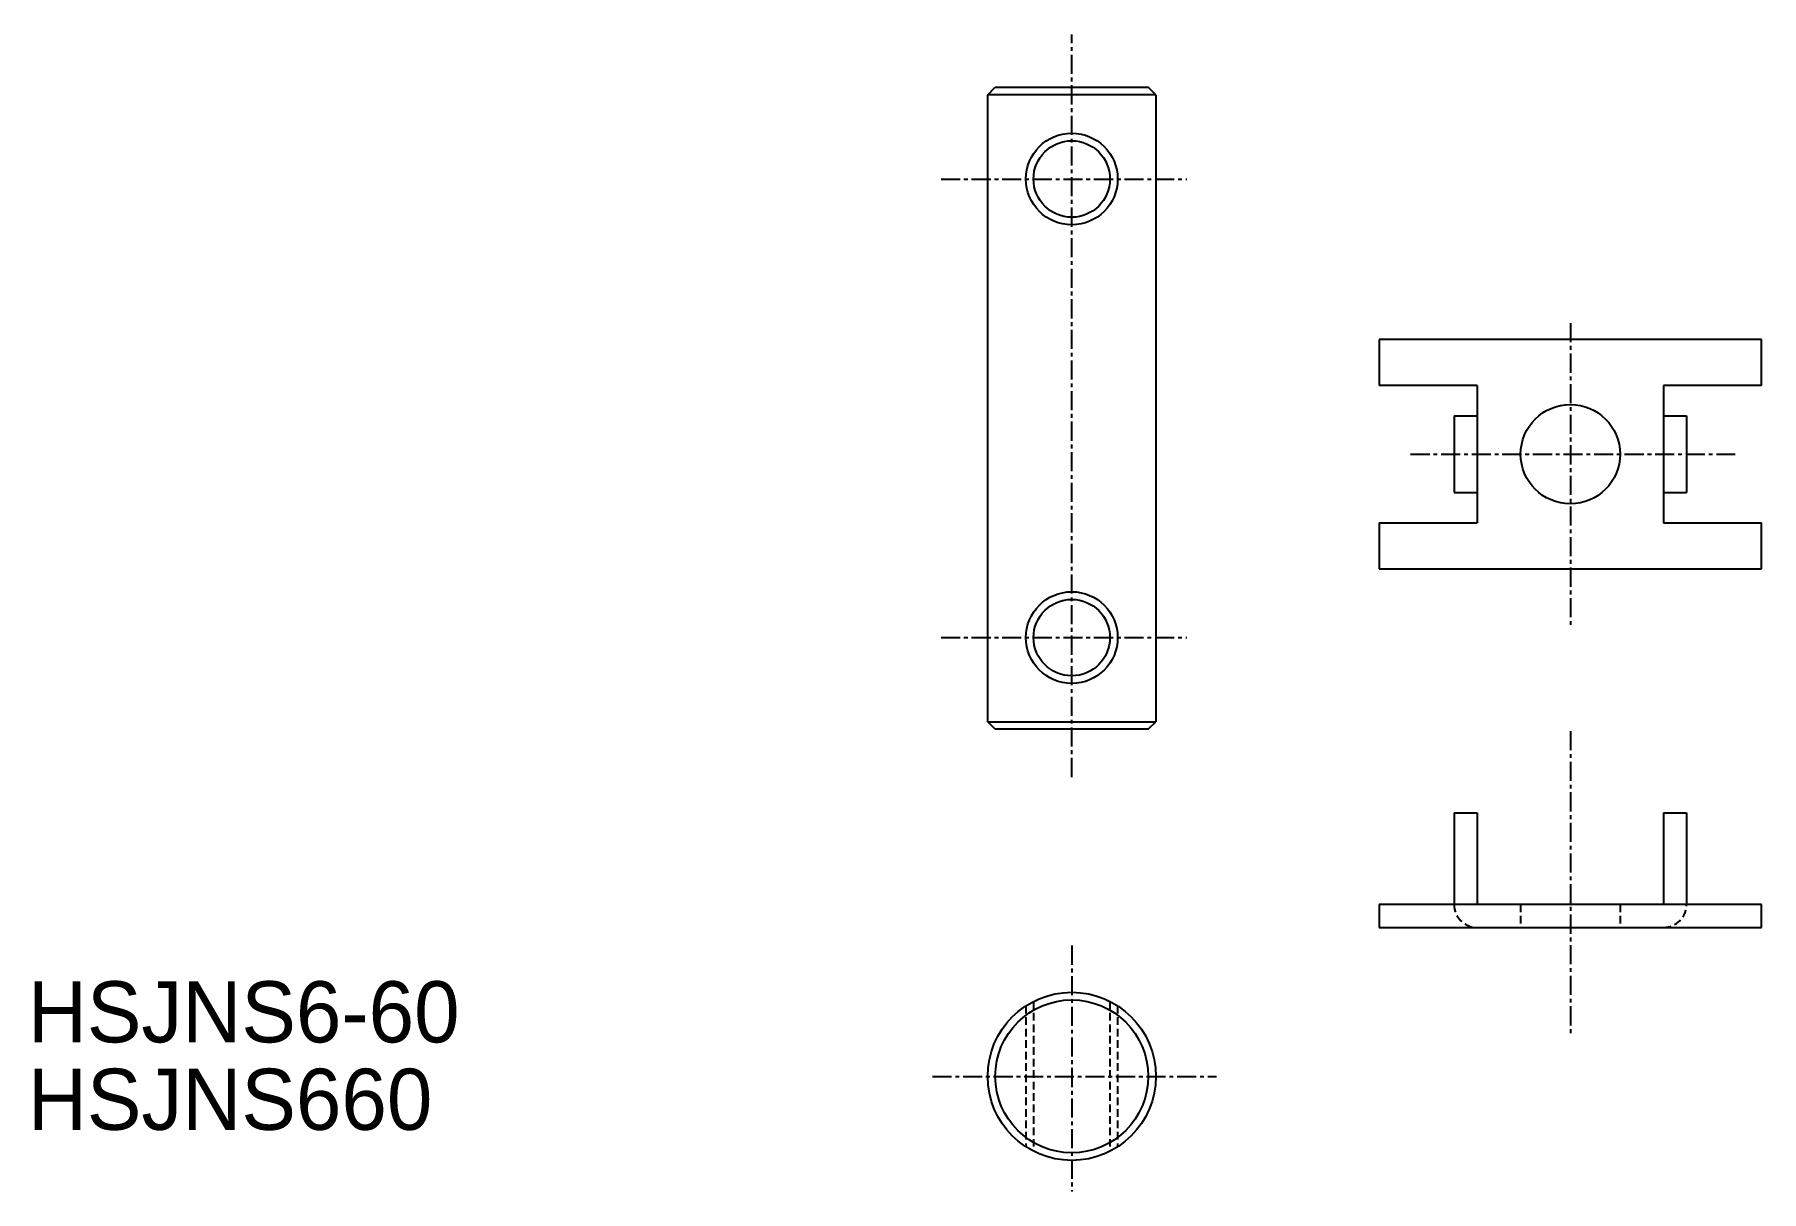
# Model space of a CAD drawing. Extents: x 0 to 113, y 5 to 81.
import ezdxf

# ---------------------------------------------------------------- set-up
doc = ezdxf.new("R2010")
doc.units = 0
doc.linetypes.add('CENTER', pattern=[2, 1.25, -0.25, 0.25, -0.25])
doc.linetypes.add('DASHED', pattern=[0.75, 0.5, -0.25])
doc.layers.get('0').update_dxf_attribs({"linetype": 'CONTINUOUS'})
doc.layers.add('CENTER', color=1, linetype='CENTER')

msp = doc.modelspace()

# ---------------------------------------------------------------- linework, layer by layer
at = {"linetype": 'CONTINUOUS'}
for p, q in [((62.78, 76.98), (63.28, 77.48)), ((73.78, 76.98), (62.78, 76.98)), ((62.78, 35.98), (62.78, 76.98)), ((63.28, 77.48), (73.28, 77.48)), ((73.78, 76.98), (73.28, 77.48)), ((73.78, 76.98), (73.78, 35.98)), ((113.39, 60.98), (88.39, 60.98)), ((88.39, 60.98), (88.39, 57.98)), ((113.39, 57.98), (113.39, 60.98)), ((94.79, 57.98), (88.39, 57.98)), ((113.39, 57.98), (106.99, 57.98)), ((88.39, 48.98), (94.79, 48.98)), ((88.39, 48.98), (88.39, 45.98)), ((106.99, 48.98), (113.39, 48.98)), ((113.39, 45.98), (113.39, 48.98)), ((88.39, 45.98), (113.39, 45.98)), ((62.78, 35.98), (73.78, 35.98)), ((63.28, 35.48), (62.78, 35.98)), ((73.28, 35.48), (63.28, 35.48)), ((73.28, 35.48), (73.78, 35.98)), ((93.29, 30.02), (93.29, 24.02)), ((93.29, 30.02), (94.79, 30.02)), ((94.79, 30.02), (94.79, 24.02)), ((106.99, 30.02), (106.99, 24.02)), ((106.99, 30.02), (108.49, 30.02)), ((108.49, 30.02), (108.49, 24.02)), ((113.39, 24.02), (88.39, 24.02)), ((88.39, 24.02), (88.39, 22.52)), ((93.29, 24.02), (93.29, 24.02)), ((108.49, 24.02), (108.49, 24.02)), ((113.39, 22.52), (113.39, 24.02)), ((88.39, 22.52), (94.79, 22.52)), ((94.79, 22.52), (106.99, 22.52)), ((106.99, 22.52), (113.39, 22.52))]:
    msp.add_line(p, q, dxfattribs=at)
at = {"color": 3, "linetype": 'DASHED'}
for p, q in [((97.64, 24.02), (97.64, 22.52)), ((104.14, 24.02), (104.14, 22.52)), ((65.28, 17.39), (65.28, 8.17)), ((65.78, 17.68), (65.78, 7.88)), ((70.78, 17.68), (70.78, 7.88)), ((71.28, 17.39), (71.28, 8.17))]:
    msp.add_line(p, q, dxfattribs=at)
at = {"color": 7, "linetype": 'CONTINUOUS'}
for centre, radius in [((68.28, 71.48), 3), ((68.28, 71.48), 2.5), ((68.28, 41.48), 3), ((68.28, 41.48), 2.5)]:
    msp.add_circle(centre, radius, dxfattribs=at)
at = {"linetype": 'CONTINUOUS'}
for centre, radius in [((100.89, 53.48), 3.25), ((68.28, 12.78), 5.5), ((68.28, 12.78), 5)]:
    msp.add_circle(centre, radius, dxfattribs=at)
at = {"color": 3, "linetype": 'DASHED'}
for centre, start, end in [((94.79, 24.02), 180, 270), ((106.99, 24.02), 270, 0)]:
    msp.add_arc(centre, 1.5, start, end, dxfattribs=at)
at = {"layer": 'CENTER', "color": 1, "linetype": 'CENTER'}
for p, q in [((68.28, 32.36), (68.28, 80.93)), ((59.73, 71.48), (75.81, 71.48)), ((100.89, 62.06), (100.89, 42.14)), ((90.44, 53.48), (111.67, 53.48)), ((59.73, 41.48), (75.81, 41.48)), ((100.89, 35.36), (100.89, 15.44)), ((68.28, 21.33), (68.28, 5.25)), ((59.17, 12.78), (77.74, 12.78))]:
    msp.add_line(p, q, dxfattribs=at)
at = {"layer": 'CENTER', "color": 0, "linetype": 'BYBLOCK'}
for p, q in [((94.79, 57.98), (94.79, 48.98)), ((106.99, 57.98), (106.99, 48.98)), ((93.29, 55.98), (93.29, 50.98)), ((93.29, 55.98), (94.79, 55.98)), ((106.99, 55.98), (108.49, 55.98)), ((108.49, 55.98), (108.49, 50.98)), ((93.29, 50.98), (94.79, 50.98)), ((106.99, 50.98), (108.49, 50.98))]:
    msp.add_line(p, q, dxfattribs=at)

# ---------------------------------------------------------------- texts
at = {"color": 7, "linetype": 'CONTINUOUS'}
for s, p in [('HSJNS6-60', (0, 15)), ('HSJNS660', (0, 9.28))]:
    msp.add_text(s, height=4, dxfattribs=at).set_placement(p)

doc.saveas('drawing.dxf')
